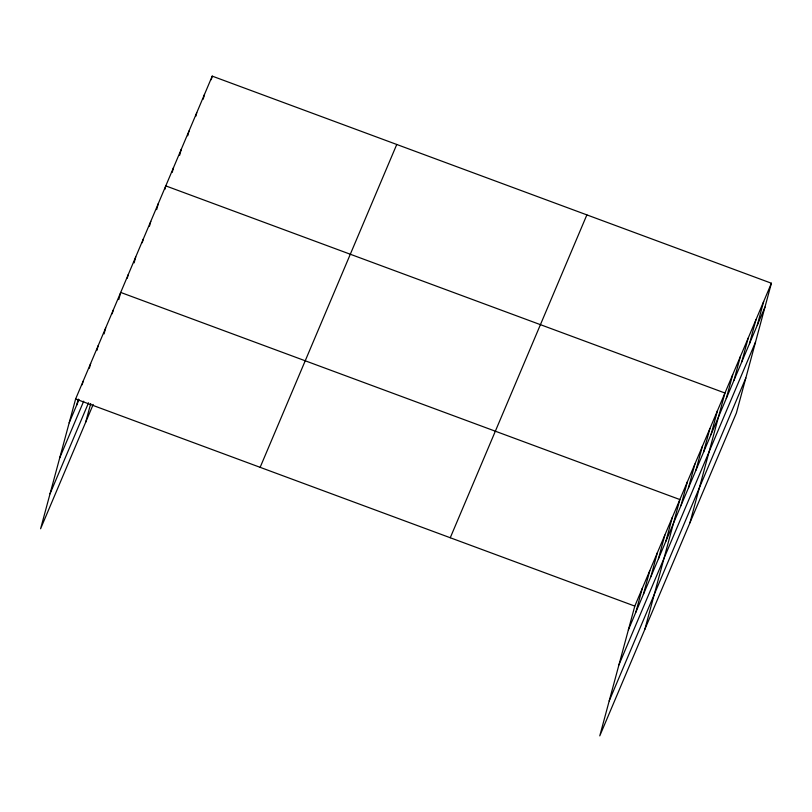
<?xml version="1.0" encoding="UTF-8"?>
<svg xmlns="http://www.w3.org/2000/svg" width="812" height="812" viewBox="0 0 812 812"><rect width="100%" height="100%" fill="white"/><g stroke="black" fill="none" stroke-linecap="round" stroke-linejoin="round"><path stroke-width="1.22" d="M771.4 283.236L634.791 606.097L599.774 735.875L736.382 413.014L771.4 283.236L212.226 76.125L75.617 398.986L40.6 528.764L93.197 404.467M76.704 405.066L78.307 399.108M82.164 384.797L83.129 381.224M89.361 368.232L90.65 363.471M96.872 350.479L98.161 345.709M104.068 333.915L105.672 327.957M112.218 313.777L113.183 310.194M85.686 422.22L90.711 403.574M118.775 299.587L120.704 292.442L679.867 499.553L644.85 629.33M127.251 278.262L128.215 274.679M134.122 262.885L135.726 256.927M142.273 242.747L143.237 239.164M149.469 226.183L150.758 221.412M156.665 209.618L158.269 203.65M164.816 189.47L165.78 185.897L724.954 393.008L689.936 522.786M172.235 172.367L173.524 167.597M179.655 155.265L181.269 149.306M187.724 135.777L189.003 131.016M195.783 116.289L196.748 112.716M203.203 99.186L204.492 94.425M211.262 79.698L212.226 76.125M635.867 612.177L642.302 588.335M643.378 594.414L649.813 570.582M650.899 576.662L657.324 552.82M658.41 558.91L664.845 535.067M665.921 541.147L672.356 517.305M680.953 505.632L687.378 481.79M688.464 487.88L694.899 464.038M695.975 470.118L702.41 446.275M703.486 452.365L709.921 428.523M711.007 434.603L717.443 410.76M726.263 398.55L732.688 374.708M733.997 380.26L740.432 356.417M741.742 361.959L748.177 338.117M749.486 343.669L755.921 319.827M757.231 325.368L763.656 301.526M69.182 422.819L79.048 399.514M59.753 457.785L83.707 401.179M50.029 493.808L88.538 402.803M260.144 467.326L396.753 144.475M450.264 537.747L586.873 214.886M628.356 629.929L764.965 307.078M618.917 664.896L755.536 342.035M609.203 700.918L745.812 378.057M75.617 398.986L634.791 606.097"/></g></svg>
